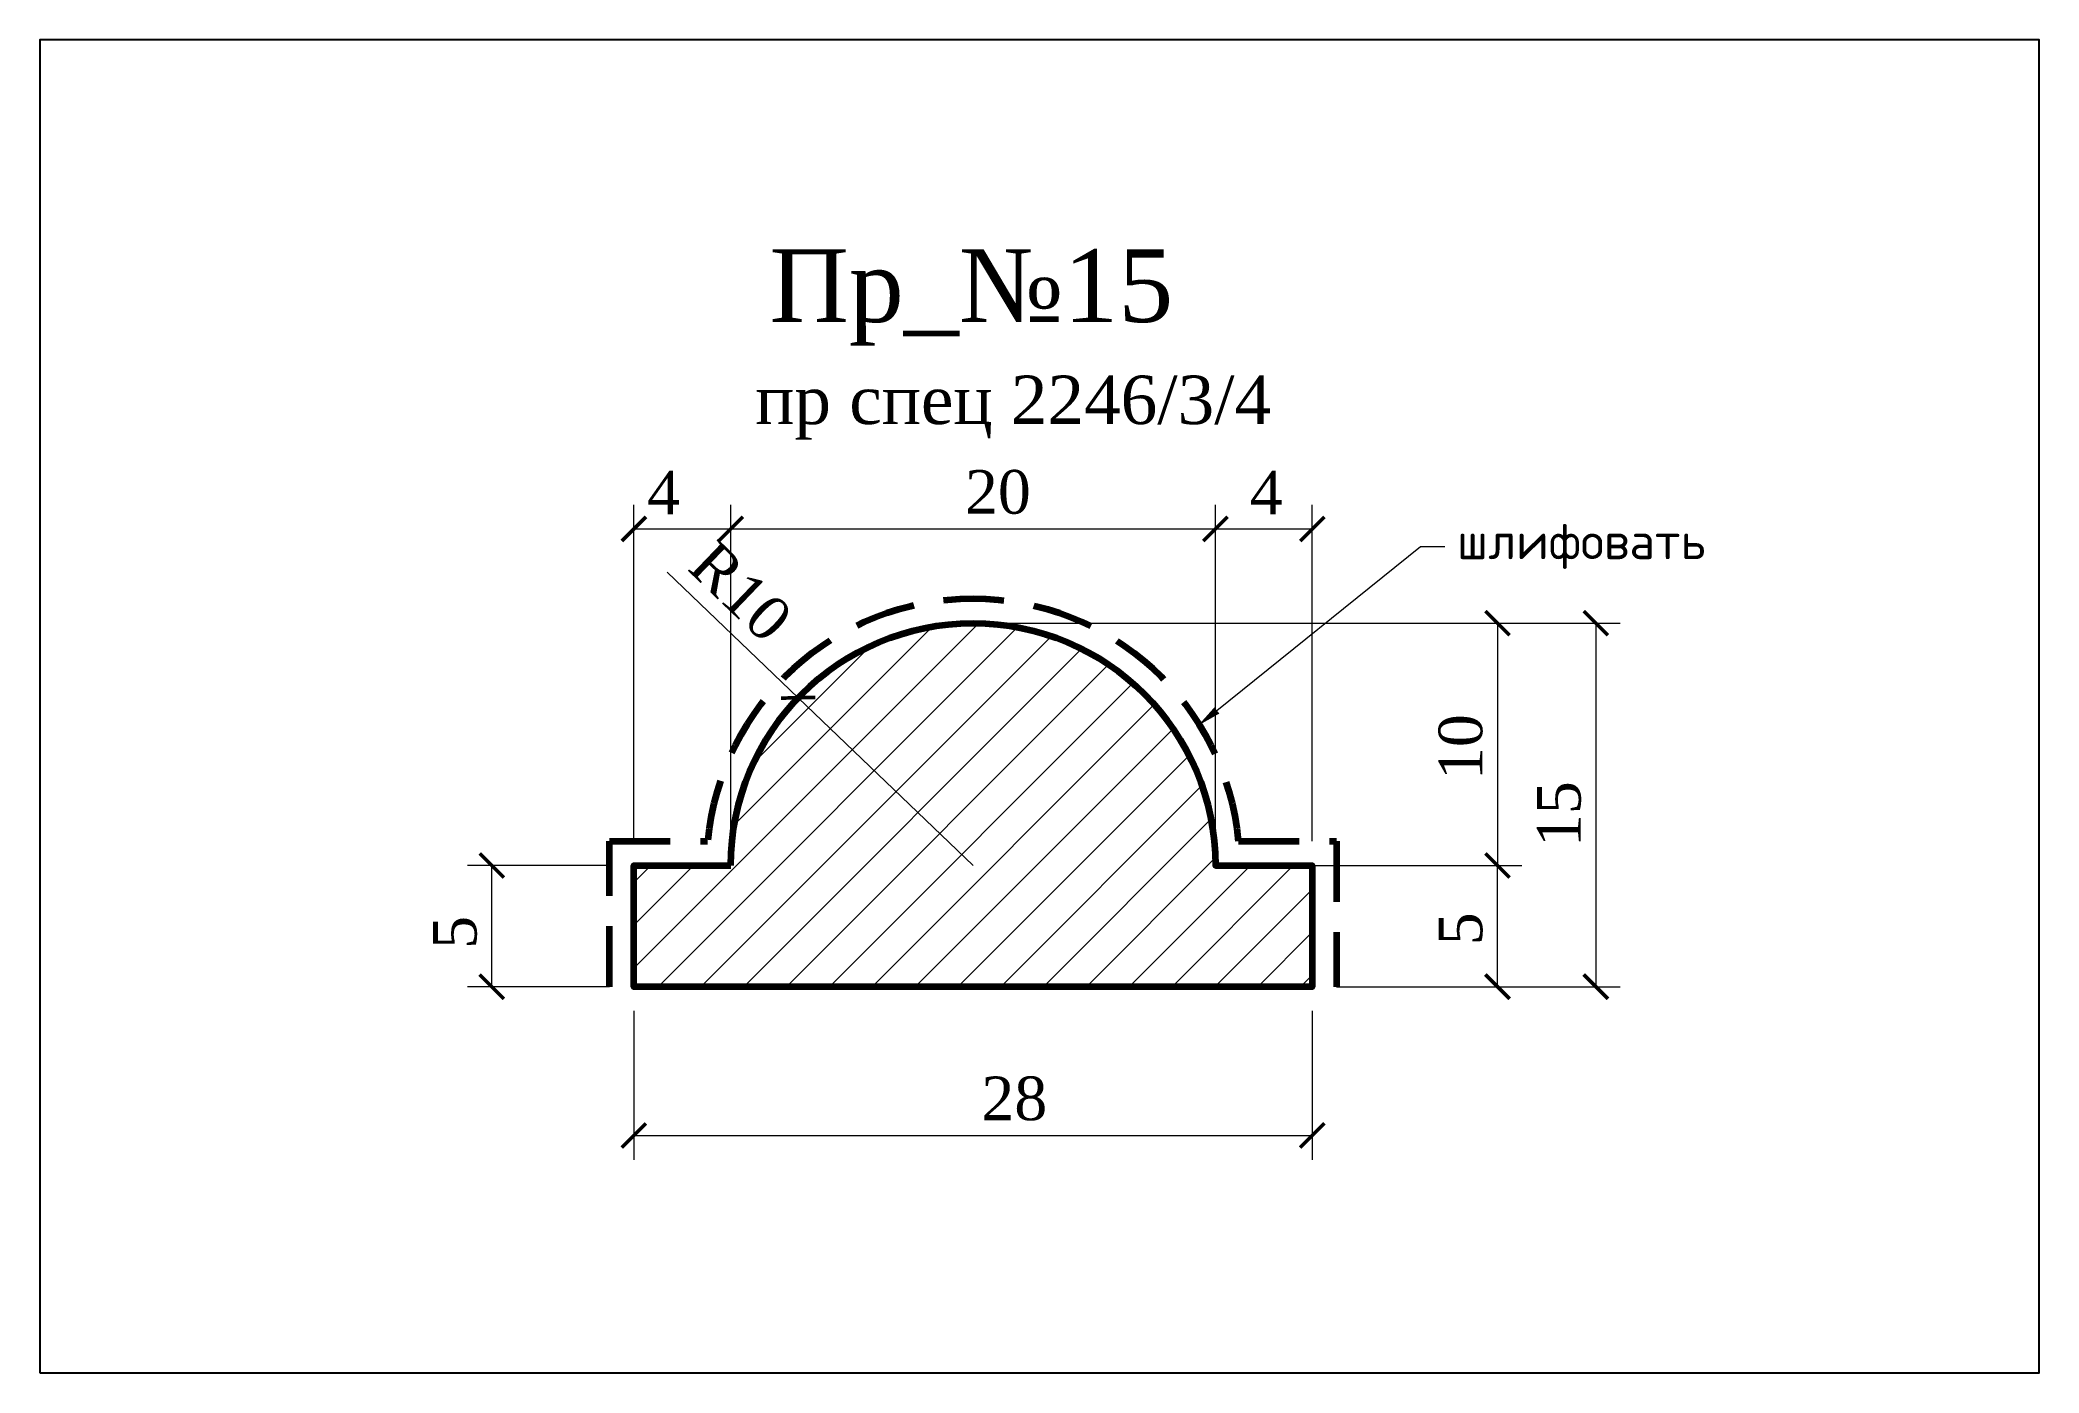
# Model space of a CAD drawing. Header units: millimetres. Extents: x 305458.6 to 305541.1, y -92516.8 to -92461.8.
import ezdxf
from ezdxf import colors
from ezdxf.entities.mleader import LeaderData, LeaderLine
from ezdxf.math import Vec2, Vec3

# ---------------------------------------------------------------- set-up
doc = ezdxf.new("R2010")
doc.units = ezdxf.units.MM
doc.header["$MEASUREMENT"] = 0
doc.linetypes.add('HIDDEN', pattern=[0.375, 0.25, -0.125])
doc.layers.add('Outside panel', color=7, linetype='Continuous', lineweight=18, true_color=0x7f5e57)
for name, color, linetype, lineweight in [('линия 15', 7, 'Continuous', 15), ('линия 50', 1, 'Continuous', 211), ('служебный слой РАЗМЕРЫ', 7, 'Continuous', 9)]:
    doc.layers.add(name, color=color, linetype=linetype, lineweight=lineweight)
doc.layers.add('размеры в модели', color=7, linetype='Continuous')
doc.styles.add('ELECT', font='times.ttf')
doc.styles.get("Standard").update_dxf_attribs({"font": 'times.ttf'})
doc.styles.add('ЕСКД профили текст', font='isocpeur.ttf')
doc.dimstyles.new('M_1', dxfattribs={"dimtxt": 1.8, "dimasz": 1, "dimexe": 1, "dimexo": 1, "dimgap": 0.6, "dimtad": 1, "dimdec": 0, "dimdsep": 46, "dimtxsty": 'Standard', "dimblk": 'ARCHTICK', "dimcen": -5, "dimclrd": 7, "dimclre": 7, "dimclrt": 7, "dimadec": 0, "dimazin": 0, "dimtfac": 1, "dimtdec": 0, "dimtmove": 0, "dimatfit": 3, "dimfxl": 1, "dimtolj": 1, "dimtzin": 0, "dimlwd": 5, "dimlwe": 5, "dimarcsym": 0})

# ---------------------------------------------------------------- blocks, each defined once
blk = doc.blocks.new('_ArchTick')
at = {"color": 0, "linetype": 'ByBlock', "const_width": 0.15}
blk.add_lwpolyline([(-0.5, -0.5), (0.5, 0.5)], dxfattribs=at)
blk = doc.blocks.new('*D10')
at = {"layer": 'Defpoints', "color": 0, "ltscale": 1000, "transparency": 16777216}
for p in [(305497.154, -92485.887), (305511.154, -92500.887), (305522.855, -92500.887)]:
    blk.add_point(p, dxfattribs=at)
at = {"layer": 'линия 15', "color": 7, "lineweight": 5, "ltscale": 1000, "transparency": 16777216}
for p, q in [((305498.154, -92485.887), (305523.855, -92485.887)), ((305522.855, -92485.887), (305522.855, -92500.887)), ((305512.154, -92500.887), (305523.855, -92500.887))]:
    blk.add_line(p, q, dxfattribs=at)
for p, rotation in [((305522.855, -92485.887), 90), ((305522.855, -92500.887), 270)]:
    blk.add_blockref('_ArchTick', p, dxfattribs=dict(at, rotation=rotation))
at = {"layer": 'линия 15', "color": 7, "ltscale": 1000, "transparency": 16777216, "insert": (305521.34, -92493.766), "char_height": 1.8, "attachment_point": 5, "rotation": 90}
blk.add_mtext('\\A1;15', dxfattribs=at)
blk = doc.blocks.new('*D9')
at = {"layer": 'Defpoints', "color": 0, "ltscale": 1000, "transparency": 16777216}
for p in [(305497.154, -92485.887), (305507.154, -92495.887), (305518.796, -92495.887)]:
    blk.add_point(p, dxfattribs=at)
at = {"layer": 'линия 15', "color": 7, "lineweight": 5, "ltscale": 1000, "transparency": 16777216}
for p, q in [((305498.154, -92485.887), (305519.796, -92485.887)), ((305518.796, -92485.887), (305518.796, -92495.887)), ((305508.154, -92495.887), (305519.796, -92495.887))]:
    blk.add_line(p, q, dxfattribs=at)
for p, rotation in [((305518.796, -92485.887), 90), ((305518.796, -92495.887), 270)]:
    blk.add_blockref('_ArchTick', p, dxfattribs=dict(at, rotation=rotation))
at = {"layer": 'линия 15', "color": 7, "ltscale": 1000, "transparency": 16777216, "insert": (305517.28, -92491.001), "char_height": 1.8, "attachment_point": 5, "rotation": 90}
blk.add_mtext('\\A1;10', dxfattribs=at)
blk = doc.blocks.new('*D8')
at = {"layer": 'Defpoints', "color": 0, "ltscale": 1000, "transparency": 16777216}
for p in [(305489.937, -92488.965), (305497.154, -92495.887)]:
    blk.add_point(p, dxfattribs=at)
at = {"layer": 'размеры в модели', "color": 7, "lineweight": 5, "ltscale": 1000, "transparency": 16777216}
for p in [(305484.531, -92483.78), (305497.154, -92495.887)]:
    blk.add_line(p, (305489.937, -92488.965), dxfattribs=at)
blk.add_arc((305497.154, -92495.887), 10, 95.72958, 141.9242, dxfattribs=at)
at = {"layer": 'размеры в модели', "color": 7, "lineweight": 5, "ltscale": 1000, "transparency": 16777216, "rotation": 316.1946261420192}
blk.add_blockref('_ArchTick', (305489.937, -92488.965), dxfattribs=at)
at = {"layer": 'размеры в модели', "color": 7, "ltscale": 1000, "transparency": 16777216, "insert": (305487.562, -92484.586), "char_height": 1.8, "attachment_point": 5, "rotation": 316.19463}
blk.add_mtext('\\A1;R10', dxfattribs=at)
blk = doc.blocks.new('*D7')
at = {"layer": 'Defpoints', "color": 0, "ltscale": 1000, "transparency": 16777216}
for p in [(305511.154, -92495.887), (305518.796, -92495.887), (305511.154, -92500.887)]:
    blk.add_point(p, dxfattribs=at)
at = {"layer": 'размеры в модели', "color": 7, "lineweight": 5, "ltscale": 1000, "transparency": 16777216}
for p, q in [((305512.154, -92495.887), (305519.796, -92495.887)), ((305518.796, -92500.887), (305518.796, -92495.887)), ((305512.154, -92500.887), (305519.796, -92500.887))]:
    blk.add_line(p, q, dxfattribs=at)
for p, rotation in [((305518.796, -92495.887), 90), ((305518.796, -92500.887), 270)]:
    blk.add_blockref('_ArchTick', p, dxfattribs=dict(at, rotation=rotation))
at = {"layer": 'размеры в модели', "color": 7, "ltscale": 1000, "transparency": 16777216, "insert": (305517.28, -92498.498), "char_height": 1.8, "attachment_point": 5, "rotation": 90}
blk.add_mtext('\\A1;5', dxfattribs=at)
blk = doc.blocks.new('*D6')
at = {"layer": 'Defpoints', "color": 0, "ltscale": 1000, "transparency": 16777216}
for p in [(305483.154, -92500.887), (305511.154, -92500.887), (305511.154, -92507.023)]:
    blk.add_point(p, dxfattribs=at)
at = {"layer": 'размеры в модели', "color": 7, "lineweight": 5, "ltscale": 1000, "transparency": 16777216}
for p, q in [((305483.154, -92501.887), (305483.154, -92508.023)), ((305511.154, -92501.887), (305511.154, -92508.023)), ((305483.154, -92507.023), (305511.154, -92507.023))]:
    blk.add_line(p, q, dxfattribs=at)
at = {"layer": 'размеры в модели', "color": 7, "lineweight": 5, "ltscale": 1000, "transparency": 16777216, "rotation": 180}
blk.add_blockref('_ArchTick', (305483.154, -92507.023), dxfattribs=at)
at = {"layer": 'размеры в модели', "color": 7, "lineweight": 5, "ltscale": 1000, "transparency": 16777216}
blk.add_blockref('_ArchTick', (305511.154, -92507.023), dxfattribs=at)
at = {"layer": 'размеры в модели', "color": 7, "ltscale": 1000, "transparency": 16777216, "insert": (305498.855, -92505.507), "char_height": 1.8, "attachment_point": 5}
blk.add_mtext('\\A1;28', dxfattribs=at)
blk = doc.blocks.new('*D5')
at = {"layer": 'Defpoints', "color": 0, "ltscale": 1000, "transparency": 16777216}
for p in [(305511.154, -92482), (305507.154, -92495.887), (305511.154, -92495.887)]:
    blk.add_point(p, dxfattribs=at)
at = {"layer": 'размеры в модели', "color": 7, "lineweight": 5, "ltscale": 1000, "transparency": 16777216}
for p, q in [((305507.154, -92494.887), (305507.154, -92481)), ((305511.154, -92494.887), (305511.154, -92481)), ((305507.154, -92482), (305511.154, -92482))]:
    blk.add_line(p, q, dxfattribs=at)
at = {"layer": 'размеры в модели', "color": 7, "lineweight": 5, "ltscale": 1000, "transparency": 16777216, "rotation": 180}
blk.add_blockref('_ArchTick', (305507.154, -92482), dxfattribs=at)
at = {"layer": 'размеры в модели', "color": 7, "lineweight": 5, "ltscale": 1000, "transparency": 16777216}
blk.add_blockref('_ArchTick', (305511.154, -92482), dxfattribs=at)
at = {"layer": 'размеры в модели', "color": 7, "ltscale": 1000, "transparency": 16777216, "insert": (305509.252, -92480.5), "char_height": 1.8, "attachment_point": 5}
blk.add_mtext('\\A1;4', dxfattribs=at)
blk = doc.blocks.new('*D4')
at = {"layer": 'Defpoints', "color": 0, "ltscale": 1000, "transparency": 16777216}
for p in [(305507.154, -92482), (305487.154, -92495.887), (305507.154, -92495.887)]:
    blk.add_point(p, dxfattribs=at)
at = {"layer": 'размеры в модели', "color": 7, "lineweight": 5, "ltscale": 1000, "transparency": 16777216}
for p, q in [((305487.154, -92494.887), (305487.154, -92481)), ((305507.154, -92494.887), (305507.154, -92481)), ((305487.154, -92482), (305507.154, -92482))]:
    blk.add_line(p, q, dxfattribs=at)
at = {"layer": 'размеры в модели', "color": 7, "lineweight": 5, "ltscale": 1000, "transparency": 16777216, "rotation": 180}
blk.add_blockref('_ArchTick', (305487.154, -92482), dxfattribs=at)
at = {"layer": 'размеры в модели', "color": 7, "lineweight": 5, "ltscale": 1000, "transparency": 16777216}
blk.add_blockref('_ArchTick', (305507.154, -92482), dxfattribs=at)
at = {"layer": 'размеры в модели', "color": 7, "ltscale": 1000, "transparency": 16777216, "insert": (305498.178, -92480.484), "char_height": 1.8, "attachment_point": 5}
blk.add_mtext('\\A1;20', dxfattribs=at)
blk = doc.blocks.new('*D3')
at = {"layer": 'Defpoints', "color": 0, "ltscale": 1000, "transparency": 16777216}
for p in [(305487.154, -92482), (305483.154, -92495.887), (305487.154, -92495.887)]:
    blk.add_point(p, dxfattribs=at)
at = {"layer": 'размеры в модели', "color": 7, "lineweight": 5, "ltscale": 1000, "transparency": 16777216}
for p, q in [((305483.154, -92494.887), (305483.154, -92481)), ((305487.154, -92494.887), (305487.154, -92481)), ((305483.154, -92482), (305487.154, -92482))]:
    blk.add_line(p, q, dxfattribs=at)
at = {"layer": 'размеры в модели', "color": 7, "lineweight": 5, "ltscale": 1000, "transparency": 16777216, "rotation": 180}
blk.add_blockref('_ArchTick', (305483.154, -92482), dxfattribs=at)
at = {"layer": 'размеры в модели', "color": 7, "lineweight": 5, "ltscale": 1000, "transparency": 16777216}
blk.add_blockref('_ArchTick', (305487.154, -92482), dxfattribs=at)
at = {"layer": 'размеры в модели', "color": 7, "ltscale": 1000, "transparency": 16777216, "insert": (305484.38, -92480.5), "char_height": 1.8, "attachment_point": 5}
blk.add_mtext('\\A1;4', dxfattribs=at)
blk = doc.blocks.new('*D2')
at = {"layer": 'Defpoints', "color": 0, "ltscale": 1000, "transparency": 16777216}
for p in [(305477.291, -92495.887), (305483.154, -92495.887), (305483.154, -92500.887)]:
    blk.add_point(p, dxfattribs=at)
at = {"layer": 'размеры в модели', "color": 7, "lineweight": 5, "ltscale": 1000, "transparency": 16777216}
for p, q in [((305482.154, -92495.887), (305476.291, -92495.887)), ((305477.291, -92500.887), (305477.291, -92495.887)), ((305482.154, -92500.887), (305476.291, -92500.887))]:
    blk.add_line(p, q, dxfattribs=at)
for p, rotation in [((305477.291, -92495.887), 90), ((305477.291, -92500.887), 270)]:
    blk.add_blockref('_ArchTick', p, dxfattribs=dict(at, rotation=rotation))
at = {"layer": 'размеры в модели', "color": 7, "ltscale": 1000, "transparency": 16777216, "insert": (305475.776, -92498.645), "char_height": 1.8, "attachment_point": 5, "rotation": 90}
blk.add_mtext('\\A1;5', dxfattribs=at)

msp = doc.modelspace()

# ---------------------------------------------------------------- hatches: boundary and pattern name
at = {"layer": 'Outside panel', "ltscale": 1000}
h = msp.add_hatch(dxfattribs=at)
h.set_pattern_fill('ANSI31', color=256, scale=10, angle=180)
h.set_pattern_definition([(225, (209201.0079, -401983.8009), (0.8838834765, -0.8838834765), [])])
h.paths.add_polyline_path([(305487.154, -92495.887), (305483.154, -92495.887), (305483.154, -92500.887), (305511.154, -92500.887), (305511.154, -92495.887), (305507.154, -92495.887, 1)])

# ---------------------------------------------------------------- linework, layer by layer
at = {"color": 6, "ltscale": 1000}
msp.add_lwpolyline([(305458.645, -92516.825), (305541.145, -92516.825), (305541.145, -92461.825), (305458.645, -92461.825)], close=True, dxfattribs=at)
at = {"layer": 'линия 50', "color": 1, "linetype": 'HIDDEN', "ltscale": 10, "true_color": 0xff0909}
msp.add_lwpolyline([(305482.154, -92500.887), (305482.154, -92494.887), (305486.2, -92494.887, -0.912871), (305508.109, -92494.887), (305512.154, -92494.887), (305512.154, -92500.887)], format="xyb", dxfattribs=at)
at = {"layer": 'линия 50', "color": 7}
msp.add_lwpolyline([(305487.154, -92495.887, -1), (305507.154, -92495.887), (305511.154, -92495.887), (305511.154, -92500.887), (305483.154, -92500.887), (305483.154, -92495.887)], format="xyb", close=True, dxfattribs=at)

# ---------------------------------------------------------------- texts
at = {"color": 5, "ltscale": 1000, "style": 'ELECT'}
msp.add_text('Пр_№15', height=3, dxfattribs=at).set_placement((305488.757, -92473.461))
at = {"color": 7, "ltscale": 1000, "style": 'ELECT'}
msp.add_text('пр спец 2246/3/4', height=2, dxfattribs=at).set_placement((305488.162, -92477.671))

# ---------------------------------------------------------------- dimensions: what is measured, and where the dimension line sits
at = {"layer": 'линия 15', "color": 7, "ltscale": 1000}
for base, p2, picture, middle in [((305522.855, -92500.887), (305511.154, -92500.887), '*D10', (305522.855, -92493.766)), ((305518.796, -92495.887), (305507.154, -92495.887), '*D9', (305518.796, -92491.001))]:
    dim = msp.add_linear_dim(base=base, p1=(305497.154, -92485.887), p2=p2, angle=90, dimstyle='M_1', dxfattribs=at)
    dim.commit()
    dim.dimension.update_dxf_attribs({"geometry": picture, "text_midpoint": middle, "dimtype": 128})
at = {"layer": 'размеры в модели', "color": 5, "ltscale": 1000}
for base, p1, p2, angle, picture, middle in [((305487.154, -92482), (305483.154, -92495.887), (305487.154, -92495.887), 180, '*D3', (305484.38, -92482)), ((305507.154, -92482), (305487.154, -92495.887), (305507.154, -92495.887), 180, '*D4', (305498.178, -92482)), ((305511.154, -92482), (305507.154, -92495.887), (305511.154, -92495.887), 180, '*D5', (305509.252, -92482)), ((305477.291, -92495.887), (305483.154, -92500.887), (305483.154, -92495.887), 90, '*D2', (305477.291, -92498.645)), ((305518.796, -92495.887), (305511.154, -92500.887), (305511.154, -92495.887), 90, '*D7', (305518.796, -92498.498)), ((305511.154, -92507.023), (305483.154, -92500.887), (305511.154, -92500.887), 180, '*D6', (305498.855, -92507.023))]:
    dim = msp.add_linear_dim(base=base, p1=p1, p2=p2, angle=angle, dimstyle='M_1', dxfattribs=at)
    dim.commit()
    dim.dimension.update_dxf_attribs({"geometry": picture, "text_midpoint": middle, "dimtype": 128})
dim = msp.add_radius_dim(center=(305497.154, -92495.887), mpoint=(305489.937, -92488.965), dimstyle='M_1', dxfattribs=at)
dim.commit()
dim.dimension.update_dxf_attribs({"geometry": '*D8', "text_midpoint": (305487.562, -92484.586)})

# ---------------------------------------------------------------- leaders
at = {"layer": 'служебный слой РАЗМЕРЫ'}
ml = msp.add_multileader_mtext('Standard', dxfattribs=at)
ml.set_content('\\A1;шлифовать', color=256, style='ЕСКД профили текст')
ml.set_leader_properties(color=256, linetype='ByLayer', lineweight=-1)
ml.build(insert=Vec2(0, 0))
ml.multileader.update_dxf_attribs({"dogleg_length": 1, "arrow_head_size": 1})
ctx = ml.context
ctx.base_point, ctx.char_height, ctx.arrow_head_size, ctx.landing_gap_size, ctx.plane_origin = Vec3(305516.619, -92482.722), 1.5, 1, 0.5, Vec3(305535.654, -92451.867)
notes = []
notes.append((ctx, [(1, (1, 1, 0), (305515.619, -92482.722), (1, 0), 1, [(0, [(305506.436, -92490.115)], 0, [])])]))
ctx.mtext.insert, ctx.mtext.flow_direction = Vec3(305517.119, -92481.747), 5
for ctx, leaders in notes:
    for number, flags, end, landing, length, lines in leaders:
        leader = LeaderData()
        leader.index, (leader.has_last_leader_line, leader.has_dogleg_vector, leader.attachment_direction) = number, flags
        leader.last_leader_point, leader.dogleg_vector, leader.dogleg_length = Vec3(end), Vec3(landing), length
        for number, points, colour, breaks in lines:
            line = LeaderLine()
            line.index, line.vertices, line.color, line.breaks = number, Vec3.list(points), colors.encode_raw_color(colour), breaks
            leader.lines.append(line)
        ctx.leaders.append(leader)

doc.saveas('drawing.dxf')
